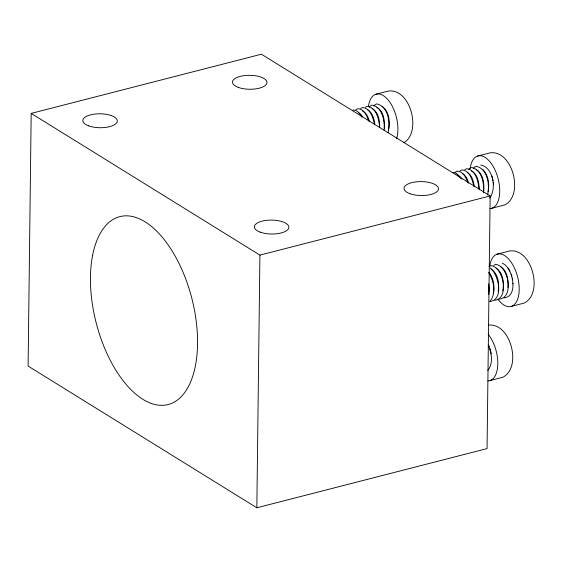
<?xml version="1.0" encoding="UTF-8"?>
<svg xmlns="http://www.w3.org/2000/svg" width="562" height="562" viewBox="0 0 562 562"><rect width="100%" height="100%" fill="white"/><g stroke="black" fill="none" stroke-linecap="round" stroke-linejoin="round"><path stroke-width="0.84" d="M31.184 113.405L28.1 366.066L256.834 507.788L487.064 448.595L490.148 195.934L261.421 54.212L31.184 113.405L259.918 255.12L490.148 195.934M256.834 507.788L259.918 255.12M512.888 283.845L512.923 283.213M384.155 130.412C384.808 121.392 382.567 106.71 371.882 105.101L370.119 106.056L369.185 107.321M483.587 192.808C484.24 183.788 481.992 169.106 471.314 167.497L469.551 168.46L468.617 169.717M488.792 294.614L488.687 286.55M379.68 127.693C379.849 120.935 378.626 112.007 372.023 108.564M384.324 128.122C384.851 120.872 383.832 111.157 376.779 107.342M483.756 190.518C484.282 183.275 483.264 173.553 476.211 169.738M507.978 287.435C508.512 280.305 507.5 271.067 500.967 266.908M388.588 129.098C390.154 121.392 389.059 111.065 382.069 106.373M488.02 191.494C489.657 183.936 488.343 174.824 482.568 169.274M488.631 293.793L489.186 289.023L488.666 283.838M493.225 293.301C494.855 286.325 493.534 278.506 489.376 272.626M498.143 291.348C499.4 283.726 498.283 273.251 490.921 269.1M502.73 290.856C504.297 283.157 503.208 272.823 496.211 268.13M388.117 132.646C390.555 122.811 388.272 106.092 376.638 103.879L374.868 104.834L373.941 106.099M487.549 195.042C489.987 185.207 487.704 168.495 476.07 166.275L474.3 167.237L473.366 168.495M489.671 198.105C496.78 189.036 493.338 167.392 480.819 165.052M489.678 301.632C496.689 293.582 493.865 280.712 488.554 272.458M487.753 370.449C493.562 363.466 491.609 352.894 488.202 345.216M403.797 142.762C421.886 132.14 410.667 88.22 388.433 91.037L375.767 94.29M355.858 109.723L357.622 108.768C363.986 108.621 366.951 115.997 368.665 121.09M360.607 108.501L362.378 107.546C370.513 107.925 373.196 118.182 374.545 124.792M365.363 107.279L367.127 106.323C376.624 107.293 379.055 119.825 379.631 127.715M455.283 172.127L457.054 171.164C463.109 170.967 466.13 177.845 467.83 182.706M460.039 170.904L461.802 169.942C469.635 170.237 472.445 179.973 473.801 186.359M464.795 169.682L466.558 168.719C475.761 169.576 478.332 181.617 478.993 189.282M489.017 266.599L490.781 265.636C503.51 266.564 509.72 298.829 494.672 300.305M493.773 265.376L495.536 264.414C508.259 265.341 514.476 297.607 499.428 299.082M477.574 156.074L490.24 152.822C512.649 149.864 524.276 195.457 504.655 204.954L491.989 208.207M497.047 254.214L509.713 250.961C532.116 248.004 543.749 293.596 524.128 303.094L511.462 306.346M490.078 380.544L502.737 377.292C522.246 367.787 510.879 323.01 488.835 325.068M504.184 297.86C518.951 296.413 512.818 267.308 502.309 263.22M489.923 301.527C504.423 299.623 498.431 274.305 490.183 267.905M352.866 109.99C357.172 109.555 360.094 113.728 361.823 117.128M452.298 172.386C456.077 171.895 458.733 175.33 460.566 178.154M367.808 110.04C372.634 112.639 373.948 118.814 374.826 123.802M362.518 111.009C366.74 112.688 368.279 117.584 369.459 121.582M358.296 112.484L360.966 114.536L362.448 116.777M471.455 170.96C477.665 174.037 478.859 182.193 479.224 188.446M467.24 172.436C472.066 175.035 473.38 181.21 474.258 186.198M462.484 173.658C466.081 175.372 467.563 179.594 468.645 183.17M457.194 174.627L460.397 176.932L461.88 179.173M508.132 267.976L510.001 271.088M488.61 345.286L489.404 346.824M491.848 175.983L492.481 177.964M511.322 274.123L511.954 276.104M489.938 348.321L490.844 351.573M512.375 278.148L512.67 279.7M492.762 179.236L493.057 180.788M490.991 352.353L491.286 353.898M493.288 182.531L493.401 184.231M470.162 168.438A27.053 13.769 75.6 0 1 494.595 169.078A27.053 13.769 75.6 0 1 489.853 208.572M489.628 266.578A27.053 13.769 75.6 0 1 508.413 258.773A27.053 13.769 75.6 0 1 518.255 297.2A27.053 13.769 75.6 0 1 498.002 299.265M488.083 334.172A27.053 13.769 75.6 0 1 497.813 363.368A27.053 13.769 75.6 0 1 487.935 380.91M368.356 106.654A27.053 13.769 75.6 0 1 387.675 99.432A27.053 13.769 75.6 0 1 396.547 138.744M409.839 193.679A17.26 6.969 0.7 0 0 438.184 190.139A17.26 6.969 0.7 0 0 415.789 181.912A17.26 6.969 0.7 0 0 409.839 193.679M88.634 125.86A17.26 6.969 0.7 0 0 116.98 122.319A17.26 6.969 0.7 0 0 94.585 114.1A17.26 6.969 0.7 0 0 88.634 125.86M238.288 87.391A17.26 6.969 0.7 0 0 266.634 83.843A17.26 6.969 0.7 0 0 244.238 75.624A17.26 6.969 0.7 0 0 238.288 87.391M260.185 232.148A17.26 6.969 0.7 0 0 288.531 228.608A17.26 6.969 0.7 0 0 266.135 220.388A17.26 6.969 0.7 0 0 260.185 232.148M92.554 255.57A97.001 49.372 75.6 0 0 156.826 404.907A97.001 49.372 75.6 0 0 182.65 271.305A97.001 49.372 75.6 0 0 92.554 255.57"/></g></svg>
